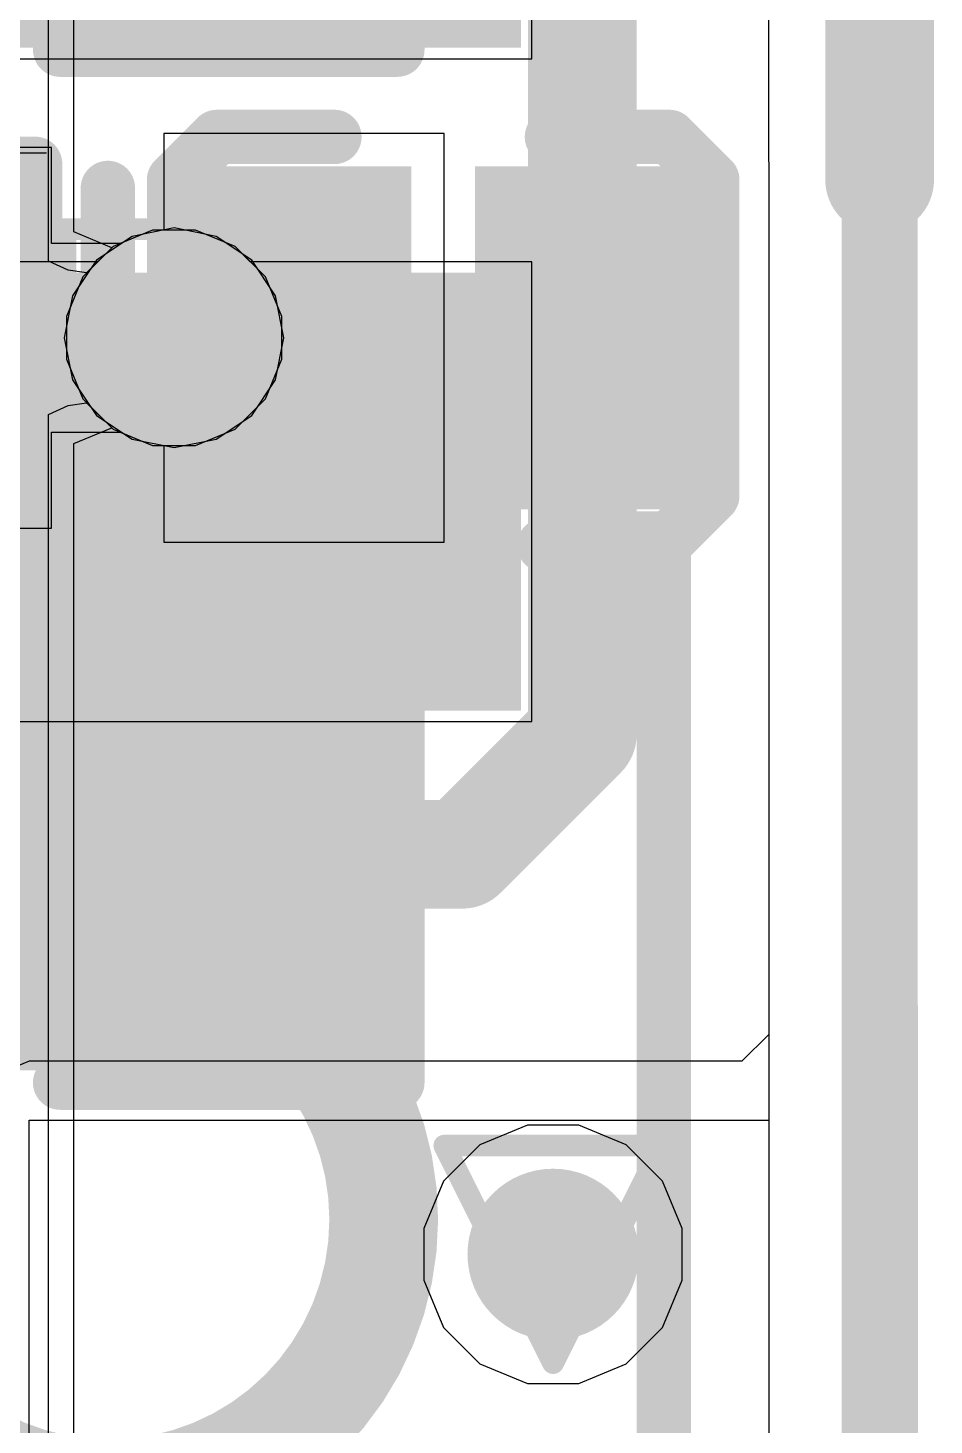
# Model space of a CAD drawing. Header units: inches. Extents: x -6 to 284, y -12 to 154.
# Drawn here: x 80.739 to 82.855, y 1.799 to 5.062 of the extents above; entities that cross this region are included whole.
import ezdxf

# ---------------------------------------------------------------- set-up
doc = ezdxf.new("R2010")
doc.units = ezdxf.units.IN
for name, color, linetype in [('Board Outline', 216, 'Continuous'), ('Bottom Layer', 5, 'Continuous'), ('Bottom Overlay', 54, 'Continuous'), ('Bottom Paste', 16, 'Continuous'), ('Bottom Solder', 6, 'Continuous'), ('Dimensions', 6, 'Continuous'), ('Drill Drawing', 1, 'Continuous'), ('GND-1', 16, 'Continuous'), ('GND-2', 90, 'Continuous'), ('GND-3', 216, 'Continuous'), ('GND-4', 54, 'Continuous'), ('PWR-1', 156, 'Continuous'), ('PWR-2', 130, 'Continuous'), ('Signal L1', 76, 'Continuous'), ('Signal L2', 6, 'Continuous'), ('Top Layer', 1, 'Continuous'), ('Top Overlay', 2, 'Continuous'), ('Top Paste', 8, 'Continuous'), ('Top Solder', 216, 'Continuous'), ('Via Holes', 16, 'Continuous')]:
    doc.layers.add(name, color=color, linetype=linetype)

# ---------------------------------------------------------------- blocks, each defined once
blk = doc.blocks.new('B3U_1000P_135')
at = {"layer": 'Top Layer'}
blk.add_hatch(color=1, dxfattribs=at).paths.add_polyline_path([(1.29000123, 0.85999955), (2.11000213, 0.85999955), (2.11000213, -0.85999955), (1.29000123, -0.85999955)])
at = {"layer": 'Top Paste'}
blk.add_hatch(color=8, dxfattribs=at).paths.add_polyline_path([(1.29000123, 0.85999955), (2.11000213, 0.85999955), (2.11000213, -0.85999955), (1.29000123, -0.85999955)])
at = {"layer": 'Top Solder'}
blk.add_hatch(color=216, dxfattribs=at).paths.add_polyline_path([(1.18840123, 0.96159955), (2.21160213, 0.96159955), (2.21160213, -0.96159955), (1.18840123, -0.96159955)])
at = {"layer": 'Top Overlay'}
for points in [[(0.64106806, 0, 0.254, 0.254, 1), (-0.64106806, 0, 0.254, 0.254, 1)], [(0.5775680599999999, 0, 0.127, 0.127, 1), (0.7045680599999999, 0, 0.127, 0.127, 1)], [(1.54305, -1.01600254, 0.0635, 0.0635, 1), (1.60655, -1.01600254, 0.0635, 0.0635, 1)], [(1.54305, -1.2954, 0.0635, 0.0635, 1), (1.60655, -1.2954, 0.0635, 0.0635, 1)], [(1.54305, -1.2954, 0.0635, 0.0635, 1), (1.60655, -1.2954, 0.0635, 0.0635, 1)]]:
    blk.add_lwpolyline(points, format="xyseb", close=True, dxfattribs=at)
for points in [[(1.5748, -1.01600254, 0.127, 0.127, 0), (1.5748, -1.2954, 0.127, 0.127, 0)], [(-1.5748, -1.2954, 0.127, 0.127, 0), (1.5748, -1.2954, 0.127, 0.127, 0)]]:
    blk.add_lwpolyline(points, format="xyseb", dxfattribs=at)
blk = doc.blocks.new('B3U_1000P_136')
at = {"layer": 'Top Solder'}
blk.add_hatch(color=216, dxfattribs=at).paths.add_polyline_path([(1.18840123, 0.96159955), (2.21160213, 0.96159955), (2.21160213, -0.96159955), (1.18840123, -0.96159955)])
blk = doc.blocks.new('R___0402_B_212')
at = {"layer": 'Bottom Layer'}
for points in [[(-0.2412999999999999, 0.3174999999999999), (-0.2413000000000001, -0.3175), (-0.6985, -0.3174999999999999), (-0.6985, 0.3175)], [(0.6985, 0.3174999999999999), (0.6985, -0.3175), (0.2412999999999999, -0.3174999999999999), (0.2413000000000001, 0.3175)]]:
    blk.add_hatch(color=5, dxfattribs=at).paths.add_polyline_path(points)
at = {"layer": 'Bottom Paste'}
for points in [[(-0.2412999999999999, 0.3174999999999999), (-0.2413000000000001, -0.3175), (-0.6985, -0.3174999999999999), (-0.6985, 0.3175)], [(0.6985, 0.3174999999999999), (0.6985, -0.3175), (0.2412999999999999, -0.3174999999999999), (0.2413000000000001, 0.3175)]]:
    blk.add_hatch(color=16, dxfattribs=at).paths.add_polyline_path(points)
at = {"layer": 'Bottom Solder'}
for points in [[(-0.1862988399999999, 0.3725011599999999), (-0.18629884, -0.3725011600000001), (-0.75350116, -0.3725011599999999), (-0.75350116, 0.3725011600000001)], [(0.75350116, 0.3725011599999999), (0.75350116, -0.3725011600000001), (0.1862988399999999, -0.3725011599999999), (0.18629884, 0.3725011600000001)]]:
    blk.add_hatch(color=6, dxfattribs=at).paths.add_polyline_path(points)
at = {"layer": 'Bottom Overlay'}
for points in [[(-0.7874, -0.40639492, 0.127, 0.127, 0), (-0.7874, 0.4064, 0.127, 0.127, 0)], [(-0.7874, 0.4064, 0.127, 0.127, 0), (0.7874, 0.4064, 0.127, 0.127, 0)], [(0.7874, -0.40639492, 0.127, 0.127, 0), (0.7874, 0.4064, 0.127, 0.127, 0)], [(-0.8128, 0.4318, 0.0032258, 0.0032258, 0), (0.8128, 0.4318, 0.0032258, 0.0032258, 0)], [(-0.7874, -0.40639492, 0.127, 0.127, 0), (0.7874, -0.40639492, 0.127, 0.127, 0)]]:
    blk.add_lwpolyline(points, format="xyseb", dxfattribs=at)
for points in [[(-0.8191499999999999, 0.4064, 0.0635, 0.0635, 1), (-0.7556499999999999, 0.4064, 0.0635, 0.0635, 1)], [(-0.8191499999999999, 0.4064, 0.0635, 0.0635, 1), (-0.7556499999999999, 0.4064, 0.0635, 0.0635, 1)], [(0.7556499999999999, 0.4064, 0.0635, 0.0635, 1), (0.8191499999999999, 0.4064, 0.0635, 0.0635, 1)], [(0.7556499999999999, 0.4064, 0.0635, 0.0635, 1), (0.8191499999999999, 0.4064, 0.0635, 0.0635, 1)], [(-0.81360518, 0.4318, 0.0016129, 0.0016129, 1), (-0.8119948199999999, 0.4318, 0.0016129, 0.0016129, 1)], [(0.8119948199999999, 0.4318, 0.0016129, 0.0016129, 1), (0.81360518, 0.4318, 0.0016129, 0.0016129, 1)], [(-0.8191499999999999, -0.40639492, 0.0635, 0.0635, 1), (-0.7556499999999999, -0.40639492, 0.0635, 0.0635, 1)], [(-0.8191499999999999, -0.40639492, 0.0635, 0.0635, 1), (-0.7556499999999999, -0.40639492, 0.0635, 0.0635, 1)], [(0.7556499999999999, -0.40639492, 0.0635, 0.0635, 1), (0.8191499999999999, -0.40639492, 0.0635, 0.0635, 1)], [(0.7556499999999999, -0.40639492, 0.0635, 0.0635, 1), (0.8191499999999999, -0.40639492, 0.0635, 0.0635, 1)]]:
    blk.add_lwpolyline(points, format="xyseb", close=True, dxfattribs=at)
blk = doc.blocks.new('DFN1006_2L__B__D____________B_261')
at = {"layer": 'Bottom Layer'}
for points in [[(-0.5249951399999999, 0.3499993), (-0.12499594, 0.3499993), (-0.12499594, -0.3499993), (-0.5249951399999999, -0.3499993)], [(0.12499594, 0.3499993), (0.5249951399999999, 0.3499993), (0.5249951399999999, -0.3499993), (0.12499594, -0.3499993)]]:
    blk.add_hatch(color=5, dxfattribs=at).paths.add_polyline_path(points)
at = {"layer": 'Bottom Paste'}
for points in [[(-0.5249951399999999, 0.3499993), (-0.12499594, 0.3499993), (-0.12499594, -0.3499993), (-0.5249951399999999, -0.3499993)], [(0.12499594, 0.3499993), (0.5249951399999999, 0.3499993), (0.5249951399999999, -0.3499993), (0.12499594, -0.3499993)]]:
    blk.add_hatch(color=16, dxfattribs=at).paths.add_polyline_path(points)
at = {"layer": 'Bottom Solder'}
for points in [[(-0.57579514, 0.4007992999999999), (-0.07419593999999999, 0.4007992999999999), (-0.07419593999999999, -0.4007992999999999), (-0.57579514, -0.4007992999999999)], [(0.07419593999999999, 0.4007992999999999), (0.57579514, 0.4007992999999999), (0.57579514, -0.4007992999999999), (0.07419593999999999, -0.4007992999999999)]]:
    blk.add_hatch(color=6, dxfattribs=at).paths.add_polyline_path(points)
at = {"layer": 'Bottom Overlay'}
for points in [[(-0.5283199999999999, 0.46916086, 0.127, 0.127, 0), (-0.6283477399999999, 0.3691382, 0.127, 0.127, 0)], [(-0.25399492, 0.46916086, 0.127, 0.127, 0), (-0.5283199999999999, 0.46916086, 0.127, 0.127, 0)], [(0.5283225399999999, 0.4691634, 0.127, 0.127, 0), (0.25399746, 0.4691634, 0.127, 0.127, 0)], [(0.6283502799999999, 0.3691382, 0.127, 0.127, 0), (0.5283225399999999, 0.4691634, 0.127, 0.127, 0)], [(0.78296008, -0.35003486, 0.127, 0.127, 0), (0.782955, 0.4099813999999999, 0.127, 0.127, 0)], [(-0.6283477399999999, 0.3691382, 0.127, 0.127, 0), (-0.6283477399999999, -0.36914074, 0.127, 0.127, 0)], [(0.6283502799999999, 0.3691382, 0.127, 0.127, 0), (0.6283502799999999, -0.3691382, 0.127, 0.127, 0)], [(-0.5283199999999999, -0.4691634, 0.127, 0.127, 0), (-0.6283477399999999, -0.36914074, 0.127, 0.127, 0)], [(0.6283502799999999, -0.3691382, 0.127, 0.127, 0), (0.52832508, -0.4691634, 0.127, 0.127, 0)], [(-0.498348, -0.4691634, 0.127, 0.127, 0), (-0.5283199999999999, -0.4691634, 0.127, 0.127, 0)], [(-0.25399492, -0.4691634, 0.127, 0.127, 0), (-0.498348, -0.4691634, 0.127, 0.127, 0)], [(0.49835308, -0.4691634, 0.127, 0.127, 0), (0.254, -0.4691634, 0.127, 0.127, 0)], [(0.52832508, -0.4691634, 0.127, 0.127, 0), (0.49835308, -0.4691634, 0.127, 0.127, 0)]]:
    blk.add_lwpolyline(points, format="xyseb", dxfattribs=at)
for points in [[(-0.56007, 0.46916086, 0.0635, 0.0635, 1), (-0.49657, 0.46916086, 0.0635, 0.0635, 1)], [(-0.56007, 0.46916086, 0.0635, 0.0635, 1), (-0.49657, 0.46916086, 0.0635, 0.0635, 1)], [(-0.28574492, 0.46916086, 0.0635, 0.0635, 1), (-0.22224492, 0.46916086, 0.0635, 0.0635, 1)], [(0.22224746, 0.4691634, 0.0635, 0.0635, 1), (0.28574746, 0.4691634, 0.0635, 0.0635, 1)], [(0.49657254, 0.4691634, 0.0635, 0.0635, 1), (0.56007254, 0.4691634, 0.0635, 0.0635, 1)], [(0.49657254, 0.4691634, 0.0635, 0.0635, 1), (0.56007254, 0.4691634, 0.0635, 0.0635, 1)], [(0.751205, 0.4099813999999999, 0.0635, 0.0635, 1), (0.8147049999999999, 0.4099813999999999, 0.0635, 0.0635, 1)], [(-0.66009774, 0.3691382, 0.0635, 0.0635, 1), (-0.59659774, 0.3691382, 0.0635, 0.0635, 1)], [(-0.66009774, 0.3691382, 0.0635, 0.0635, 1), (-0.59659774, 0.3691382, 0.0635, 0.0635, 1)], [(0.59660028, 0.3691382, 0.0635, 0.0635, 1), (0.66010028, 0.3691382, 0.0635, 0.0635, 1)], [(0.59660028, 0.3691382, 0.0635, 0.0635, 1), (0.66010028, 0.3691382, 0.0635, 0.0635, 1)], [(0.7512100799999999, -0.35003486, 0.0635, 0.0635, 1), (0.8147100799999999, -0.35003486, 0.0635, 0.0635, 1)], [(-0.66009774, -0.36914074, 0.0635, 0.0635, 1), (-0.59659774, -0.36914074, 0.0635, 0.0635, 1)], [(-0.66009774, -0.36914074, 0.0635, 0.0635, 1), (-0.59659774, -0.36914074, 0.0635, 0.0635, 1)], [(0.59660028, -0.3691382, 0.0635, 0.0635, 1), (0.66010028, -0.3691382, 0.0635, 0.0635, 1)], [(0.59660028, -0.3691382, 0.0635, 0.0635, 1), (0.66010028, -0.3691382, 0.0635, 0.0635, 1)], [(-0.56007, -0.4691634, 0.0635, 0.0635, 1), (-0.49657, -0.4691634, 0.0635, 0.0635, 1)], [(-0.56007, -0.4691634, 0.0635, 0.0635, 1), (-0.49657, -0.4691634, 0.0635, 0.0635, 1)], [(-0.530098, -0.4691634, 0.0635, 0.0635, 1), (-0.466598, -0.4691634, 0.0635, 0.0635, 1)], [(-0.530098, -0.4691634, 0.0635, 0.0635, 1), (-0.466598, -0.4691634, 0.0635, 0.0635, 1)], [(-0.28574492, -0.4691634, 0.0635, 0.0635, 1), (-0.22224492, -0.4691634, 0.0635, 0.0635, 1)], [(0.22225, -0.4691634, 0.0635, 0.0635, 1), (0.2857499999999999, -0.4691634, 0.0635, 0.0635, 1)], [(0.4666030799999999, -0.4691634, 0.0635, 0.0635, 1), (0.53010308, -0.4691634, 0.0635, 0.0635, 1)], [(0.4666030799999999, -0.4691634, 0.0635, 0.0635, 1), (0.53010308, -0.4691634, 0.0635, 0.0635, 1)], [(0.49657508, -0.4691634, 0.0635, 0.0635, 1), (0.56007508, -0.4691634, 0.0635, 0.0635, 1)], [(0.49657508, -0.4691634, 0.0635, 0.0635, 1), (0.56007508, -0.4691634, 0.0635, 0.0635, 1)]]:
    blk.add_lwpolyline(points, format="xyseb", close=True, dxfattribs=at)
blk = doc.blocks.new('C___0603_B_270')
at = {"layer": 'Bottom Layer'}
for points in [[(-1.143, -0.4445), (-1.143, 0.4445), (-0.3809999999999999, 0.4445), (-0.3809999999999999, -0.4445)], [(0.3809999999999999, -0.4445), (0.3809999999999999, 0.4445), (1.143, 0.4445), (1.143, -0.4445)]]:
    blk.add_hatch(color=5, dxfattribs=at).paths.add_polyline_path(points)
at = {"layer": 'Bottom Paste'}
for points in [[(-1.143, -0.4445), (-1.143, 0.4445), (-0.3809999999999999, 0.4445), (-0.3809999999999999, -0.4445)], [(0.3809999999999999, -0.4445), (0.3809999999999999, 0.4445), (1.143, 0.4445), (1.143, -0.4445)]]:
    blk.add_hatch(color=16, dxfattribs=at).paths.add_polyline_path(points)
at = {"layer": 'Bottom Solder'}
for points in [[(-1.20299988, -0.50449988), (-1.20299988, 0.50449988), (-0.3210001199999999, 0.50449988), (-0.3210001199999999, -0.50449988)], [(0.3210001199999999, -0.50449988), (0.3210001199999999, 0.50449988), (1.20299988, 0.50449988), (1.20299988, -0.50449988)]]:
    blk.add_hatch(color=6, dxfattribs=at).paths.add_polyline_path(points)
at = {"layer": 'Bottom Overlay'}
for points in [[(-1.2446, 0.5334, 0.127, 0.127, 0), (-1.2446, -0.5334, 0.127, 0.127, 0)], [(-0.4571999999999999, 0.5334, 0.127, 0.127, 0), (-1.2446, 0.5334, 0.127, 0.127, 0)], [(1.2446, 0.5334, 0.127, 0.127, 0), (0.4571999999999999, 0.5334, 0.127, 0.127, 0)], [(1.2446, 0.5334, 0.127, 0.127, 0), (1.2446, -0.5334, 0.127, 0.127, 0)], [(-0.4571999999999999, -0.5334, 0.127, 0.127, 0), (-1.2446, -0.5334, 0.127, 0.127, 0)], [(1.2446, -0.5334, 0.127, 0.127, 0), (0.4571999999999999, -0.5334, 0.127, 0.127, 0)]]:
    blk.add_lwpolyline(points, format="xyseb", dxfattribs=at)
for points in [[(-1.27635, 0.5334, 0.0635, 0.0635, 1), (-1.21285, 0.5334, 0.0635, 0.0635, 1)], [(-1.27635, 0.5334, 0.0635, 0.0635, 1), (-1.21285, 0.5334, 0.0635, 0.0635, 1)], [(-0.4889499999999999, 0.5334, 0.0635, 0.0635, 1), (-0.42545, 0.5334, 0.0635, 0.0635, 1)], [(0.42545, 0.5334, 0.0635, 0.0635, 1), (0.4889499999999999, 0.5334, 0.0635, 0.0635, 1)], [(1.21285, 0.5334, 0.0635, 0.0635, 1), (1.27635, 0.5334, 0.0635, 0.0635, 1)], [(1.21285, 0.5334, 0.0635, 0.0635, 1), (1.27635, 0.5334, 0.0635, 0.0635, 1)], [(-1.27635, -0.5334, 0.0635, 0.0635, 1), (-1.21285, -0.5334, 0.0635, 0.0635, 1)], [(-1.27635, -0.5334, 0.0635, 0.0635, 1), (-1.21285, -0.5334, 0.0635, 0.0635, 1)], [(-0.4889499999999999, -0.5334, 0.0635, 0.0635, 1), (-0.42545, -0.5334, 0.0635, 0.0635, 1)], [(0.42545, -0.5334, 0.0635, 0.0635, 1), (0.4889499999999999, -0.5334, 0.0635, 0.0635, 1)], [(1.21285, -0.5334, 0.0635, 0.0635, 1), (1.27635, -0.5334, 0.0635, 0.0635, 1)], [(1.21285, -0.5334, 0.0635, 0.0635, 1), (1.27635, -0.5334, 0.0635, 0.0635, 1)]]:
    blk.add_lwpolyline(points, format="xyseb", close=True, dxfattribs=at)
blk = doc.blocks.new('C___0603_B_294')
at = {"layer": 'Bottom Layer'}
for points in [[(-1.143, -0.4445), (-1.143, 0.4445), (-0.3809999999999999, 0.4445), (-0.3809999999999999, -0.4445)], [(0.3809999999999999, -0.4445), (0.3809999999999999, 0.4445), (1.143, 0.4445), (1.143, -0.4445)]]:
    blk.add_hatch(color=5, dxfattribs=at).paths.add_polyline_path(points)
at = {"layer": 'Bottom Paste'}
for points in [[(-1.143, -0.4445), (-1.143, 0.4445), (-0.3809999999999999, 0.4445), (-0.3809999999999999, -0.4445)], [(0.3809999999999999, -0.4445), (0.3809999999999999, 0.4445), (1.143, 0.4445), (1.143, -0.4445)]]:
    blk.add_hatch(color=16, dxfattribs=at).paths.add_polyline_path(points)
at = {"layer": 'Bottom Solder'}
for points in [[(-1.20299988, -0.50449988), (-1.20299988, 0.50449988), (-0.3210001199999999, 0.50449988), (-0.3210001199999999, -0.50449988)], [(0.3210001199999999, -0.50449988), (0.3210001199999999, 0.50449988), (1.20299988, 0.50449988), (1.20299988, -0.50449988)]]:
    blk.add_hatch(color=6, dxfattribs=at).paths.add_polyline_path(points)
at = {"layer": 'Bottom Overlay'}
for points in [[(-0.4571999999999999, 0.5334, 0.127, 0.127, 0), (-1.2446, 0.5334, 0.127, 0.127, 0)], [(-1.2446, 0.5334, 0.127, 0.127, 0), (-1.2446, -0.5334, 0.127, 0.127, 0)], [(1.2446, 0.5334, 0.127, 0.127, 0), (0.4571999999999999, 0.5334, 0.127, 0.127, 0)], [(1.2446, 0.5334, 0.127, 0.127, 0), (1.2446, -0.5334, 0.127, 0.127, 0)], [(-0.4571999999999999, -0.5334, 0.127, 0.127, 0), (-1.2446, -0.5334, 0.127, 0.127, 0)], [(1.2446, -0.5334, 0.127, 0.127, 0), (0.4571999999999999, -0.5334, 0.127, 0.127, 0)]]:
    blk.add_lwpolyline(points, format="xyseb", dxfattribs=at)
for points in [[(-1.27635, 0.5334, 0.0635, 0.0635, 1), (-1.21285, 0.5334, 0.0635, 0.0635, 1)], [(-1.27635, 0.5334, 0.0635, 0.0635, 1), (-1.21285, 0.5334, 0.0635, 0.0635, 1)], [(-0.4889499999999999, 0.5334, 0.0635, 0.0635, 1), (-0.42545, 0.5334, 0.0635, 0.0635, 1)], [(0.42545, 0.5334, 0.0635, 0.0635, 1), (0.4889499999999999, 0.5334, 0.0635, 0.0635, 1)], [(1.21285, 0.5334, 0.0635, 0.0635, 1), (1.27635, 0.5334, 0.0635, 0.0635, 1)], [(1.21285, 0.5334, 0.0635, 0.0635, 1), (1.27635, 0.5334, 0.0635, 0.0635, 1)], [(-1.27635, -0.5334, 0.0635, 0.0635, 1), (-1.21285, -0.5334, 0.0635, 0.0635, 1)], [(-1.27635, -0.5334, 0.0635, 0.0635, 1), (-1.21285, -0.5334, 0.0635, 0.0635, 1)], [(-0.4889499999999999, -0.5334, 0.0635, 0.0635, 1), (-0.42545, -0.5334, 0.0635, 0.0635, 1)], [(0.42545, -0.5334, 0.0635, 0.0635, 1), (0.4889499999999999, -0.5334, 0.0635, 0.0635, 1)], [(1.21285, -0.5334, 0.0635, 0.0635, 1), (1.27635, -0.5334, 0.0635, 0.0635, 1)], [(1.21285, -0.5334, 0.0635, 0.0635, 1), (1.27635, -0.5334, 0.0635, 0.0635, 1)]]:
    blk.add_lwpolyline(points, format="xyseb", close=True, dxfattribs=at)

msp = doc.modelspace()

# ---------------------------------------------------------------- hatches: boundary and pattern name
at = {"layer": 'Bottom Layer'}
h = msp.add_hatch(color=5, dxfattribs=at)
edge = h.paths.add_edge_path()
edge.add_arc((81.08022138, 4.33806346), 0.1499997, 0, 360)
h = msp.add_hatch(color=5, dxfattribs=at)
edge = h.paths.add_edge_path()
edge.add_arc((81.96530469999999, 2.19728542), 0.1999996, 0, 360)
at = {"layer": 'GND-1'}
h = msp.add_hatch(color=16, dxfattribs=at)
edge = h.paths.add_edge_path()
edge.add_arc((81.08022138, 4.33806346), 0.1499997, 0, 360)
h = msp.add_hatch(color=16, dxfattribs=at)
edge = h.paths.add_edge_path()
edge.add_arc((81.96530469999999, 2.19728542), 0.1999996, 0, 360)
at = {"layer": 'GND-2'}
h = msp.add_hatch(color=90, dxfattribs=at)
edge = h.paths.add_edge_path()
edge.add_arc((81.08022138, 4.33806346), 0.1499997, 0, 360)
h = msp.add_hatch(color=90, dxfattribs=at)
edge = h.paths.add_edge_path()
edge.add_arc((81.96530469999999, 2.19728542), 0.1999996, 0, 360)
at = {"layer": 'GND-3'}
h = msp.add_hatch(color=216, dxfattribs=at)
edge = h.paths.add_edge_path()
edge.add_arc((81.08022138, 4.33806346), 0.1499997, 0, 360)
h = msp.add_hatch(color=216, dxfattribs=at)
edge = h.paths.add_edge_path()
edge.add_arc((81.96530469999999, 2.19728542), 0.1999996, 0, 360)
at = {"layer": 'GND-4'}
h = msp.add_hatch(color=54, dxfattribs=at)
edge = h.paths.add_edge_path()
edge.add_arc((81.08022138, 4.33806346), 0.1499997, 0, 360)
h = msp.add_hatch(color=54, dxfattribs=at)
edge = h.paths.add_edge_path()
edge.add_arc((81.96530469999999, 2.19728542), 0.1999996, 0, 360)
at = {"layer": 'PWR-1'}
h = msp.add_hatch(color=156, dxfattribs=at)
edge = h.paths.add_edge_path()
edge.add_arc((81.08022138, 4.33806346), 0.1499997, 0, 360)
h = msp.add_hatch(color=156, dxfattribs=at)
edge = h.paths.add_edge_path()
edge.add_arc((81.96530469999999, 2.19728542), 0.1999996, 0, 360)
at = {"layer": 'PWR-2'}
h = msp.add_hatch(color=130, dxfattribs=at)
edge = h.paths.add_edge_path()
edge.add_arc((81.08022138, 4.33806346), 0.1499997, 0, 360)
h = msp.add_hatch(color=130, dxfattribs=at)
edge = h.paths.add_edge_path()
edge.add_arc((81.96530469999999, 2.19728542), 0.1999996, 0, 360)
at = {"layer": 'Signal L1'}
h = msp.add_hatch(color=76, dxfattribs=at)
edge = h.paths.add_edge_path()
edge.add_arc((81.08022138, 4.33806346), 0.1499997, 0, 360)
h = msp.add_hatch(color=76, dxfattribs=at)
edge = h.paths.add_edge_path()
edge.add_arc((81.96530469999999, 2.19728542), 0.1999996, 0, 360)
at = {"layer": 'Signal L2'}
h = msp.add_hatch(color=6, dxfattribs=at)
edge = h.paths.add_edge_path()
edge.add_arc((81.08022138, 4.33806346), 0.1499997, 0, 360)
h = msp.add_hatch(color=6, dxfattribs=at)
edge = h.paths.add_edge_path()
edge.add_arc((81.96530469999999, 2.19728542), 0.1999996, 0, 360)
at = {"layer": 'Top Layer'}
h = msp.add_hatch(color=1, dxfattribs=at)
edge = h.paths.add_edge_path()
edge.add_arc((81.08022138, 4.33806346), 0.1499997, 0, 360)
h = msp.add_hatch(color=1, dxfattribs=at)
edge = h.paths.add_edge_path()
edge.add_arc((81.96530469999999, 2.19728542), 0.1999996, 0, 360)
at = {"layer": 'Via Holes'}
h = msp.add_hatch(color=7, dxfattribs=at)
edge = h.paths.add_edge_path()
edge.add_arc((81.08022138, 4.33806346), 0.07499858, 0, 360)
h = msp.add_hatch(color=7, dxfattribs=at)
edge = h.paths.add_edge_path()
edge.add_arc((81.96530469999999, 2.19728542), 0.0999998, 0, 360)

# ---------------------------------------------------------------- linework, layer by layer
at = {"layer": 'Board Outline'}
for points in [[(82.72026128, 13.18848264, 0.1778, 0.1778, 0), (82.7278508, 4.36438294, 0.1778, 0.1778, 0)], [(82.7278508, 4.36438294, 0.1778, 0.1778, 0), (82.7291081, -4.3312842, 0.1778, 0.1778, 0)]]:
    msp.add_lwpolyline(points, format="xyseb", dxfattribs=at)
msp.add_lwpolyline([(82.6834008, 4.36438294, 0.08889999999999999, 0.08889999999999999, 1), (82.7723008, 4.36438294, 0.08889999999999999, 0.08889999999999999, 1)], format="xyseb", close=True, dxfattribs=at)
msp.add_lwpolyline([(82.6834008, 4.36438294, 0.08889999999999999, 0.08889999999999999, 1), (82.7723008, 4.36438294, 0.08889999999999999, 0.08889999999999999, 1)], format="xyseb", close=True, dxfattribs=at)
at = {"layer": 'Bottom Layer'}
for p, q in [((82.46129304, 13.18825658), (82.46888764, 4.36415942)), ((81.71057572, 4.8150653), (81.05657652, 4.8150653)), ((81.05657652, 4.8150653), (81.05657652, 4.58966316)), ((81.71057572, 3.861066699999999), (81.71057572, 4.8150653)), ((80.7937424, 4.78256346), (80.0825424, 4.78256346)), ((80.7937424, 4.558192559999999), (80.7937424, 4.78256346)), ((81.03017575999999, 4.58966316), (80.95419673999999, 4.558192559999999)), ((81.05657652, 4.58966316), (81.03017575999999, 4.58966316)), ((80.95419673999999, 4.558192559999999), (80.7937424, 4.558192559999999)), ((82.46888764, 4.36415942), (82.4691264, 2.71115536)), ((80.7937424, 3.89356346), (80.7937424, 4.11793436)), ((80.7937424, 4.11793436), (80.95419673999999, 4.11793436)), ((80.95419673999999, 4.11793436), (81.03017575999999, 4.08646376)), ((81.03017575999999, 4.08646376), (81.05657652, 4.08646376)), ((81.05657652, 4.08646376), (81.05657652, 3.861066699999999)), ((80.0825424, 3.89356346), (80.7937424, 3.89356346)), ((81.05657652, 3.861066699999999), (81.71057572, 3.861066699999999)), ((82.4691264, 2.71115536), (82.40626902, 2.64828782)), ((80.74196703999999, 2.64828782), (80.6478829, 2.6093166)), ((82.40626902, 2.64828782), (80.74196703999999, 2.64828782)), ((80.74196703999999, 0.06677406), (80.74196703999999, 2.51082302)), ((80.74196703999999, 2.51082302), (82.46915688, 2.51082302)), ((82.46915688, 2.51082302), (82.46972075999999, -1.38908282))]:
    msp.add_line(p, q, dxfattribs=at)
for points in [[(82.03356720000001, 4.338066, 0.254, 0.254, 0), (82.03356720000001, 5.27167348, 0.254, 0.254, 0)], [(82.03356720000001, 3.41225124, 0.254, 0.254, 0), (82.03356720000001, 4.338066, 0.254, 0.254, 0)], [(80.3873424, 4.33806346, 0.1778, 0.1778, 0), (81.08022138, 4.33806346, 0.1778, 0.1778, 0)], [(81.08022138, 4.33806346, 0.1778, 0.1778, 0), (81.38357357999999, 4.33806346, 0.1778, 0.1778, 0)], [(81.38357357999999, 4.33806346, 0.1778, 0.1778, 0), (81.38357611999999, 4.338066, 0.1778, 0.1778, 0)], [(81.75302674, 3.13171078, 0.254, 0.254, 0), (82.03356720000001, 3.41225124, 0.254, 0.254, 0)], [(81.11895892, 3.13171078, 0.254, 0.254, 0), (81.75302674, 3.13171078, 0.254, 0.254, 0)]]:
    msp.add_lwpolyline(points, format="xyseb", dxfattribs=at)
for points in [[(81.97006719999999, 4.338066, 0.127, 0.127, 1), (82.0970672, 4.338066, 0.127, 0.127, 1)], [(81.97006719999999, 4.338066, 0.127, 0.127, 1), (82.0970672, 4.338066, 0.127, 0.127, 1)], [(81.03577138, 4.33806346, 0.08889999999999999, 0.08889999999999999, 1), (81.12467138, 4.33806346, 0.08889999999999999, 0.08889999999999999, 1)], [(81.03577138, 4.33806346, 0.08889999999999999, 0.08889999999999999, 1), (81.12467138, 4.33806346, 0.08889999999999999, 0.08889999999999999, 1)], [(81.33912357999999, 4.33806346, 0.08889999999999999, 0.08889999999999999, 1), (81.42802357999999, 4.33806346, 0.08889999999999999, 0.08889999999999999, 1)], [(81.33912357999999, 4.33806346, 0.08889999999999999, 0.08889999999999999, 1), (81.42802357999999, 4.33806346, 0.08889999999999999, 0.08889999999999999, 1)], [(81.33912611999999, 4.338066, 0.08889999999999999, 0.08889999999999999, 1), (81.42802611999998, 4.338066, 0.08889999999999999, 0.08889999999999999, 1)], [(81.97006719999999, 3.41225124, 0.127, 0.127, 1), (82.0970672, 3.41225124, 0.127, 0.127, 1)], [(81.97006719999999, 3.41225124, 0.127, 0.127, 1), (82.0970672, 3.41225124, 0.127, 0.127, 1)], [(81.05545891999999, 3.13171078, 0.127, 0.127, 1), (81.18245892, 3.13171078, 0.127, 0.127, 1)], [(81.68952673999999, 3.13171078, 0.127, 0.127, 1), (81.81652673999999, 3.13171078, 0.127, 0.127, 1)], [(81.68952673999999, 3.13171078, 0.127, 0.127, 1), (81.81652673999999, 3.13171078, 0.127, 0.127, 1)]]:
    msp.add_lwpolyline(points, format="xyseb", close=True, dxfattribs=at)
at = {"layer": 'Dimensions'}
msp.add_lwpolyline([(82.7278508, 4.70728294, 0.254, 0.254, 0), (82.7278508, 27.72987342, 0.254, 0.254, 0)], format="xyseb", dxfattribs=at)
msp.add_lwpolyline([(82.6643508, 4.70728294, 0.127, 0.127, 1), (82.79135079999999, 4.70728294, 0.127, 0.127, 1)], format="xyseb", close=True, dxfattribs=at)
at = {"layer": 'Drill Drawing'}
for points in [[(80.82622138, 4.592063459999999, 0.0508, 0.0508, 0), (81.33422137999999, 4.592063459999999, 0.0508, 0.0508, 0)], [(80.82622138, 4.08406346, 0.0508, 0.0508, 0), (80.82622138, 4.592063459999999, 0.0508, 0.0508, 0)], [(81.33422137999999, 4.08406346, 0.0508, 0.0508, 0), (81.33422137999999, 4.592063459999999, 0.0508, 0.0508, 0)], [(80.82622138, 4.08406346, 0.0508, 0.0508, 0), (81.33422137999999, 4.08406346, 0.0508, 0.0508, 0)], [(81.7113047, 2.45128542, 0.0508, 0.0508, 0), (82.2193047, 2.45128542, 0.0508, 0.0508, 0)], [(81.7113047, 2.45128542, 0.0508, 0.0508, 0), (81.96530469999999, 1.94328542, 0.0508, 0.0508, 0)], [(81.96530469999999, 1.94328542, 0.0508, 0.0508, 0), (82.2193047, 2.45128542, 0.0508, 0.0508, 0)]]:
    msp.add_lwpolyline(points, format="xyseb", dxfattribs=at)
for points in [[(80.81352138, 4.592063459999999, 0.0254, 0.0254, 1), (80.83892137999999, 4.592063459999999, 0.0254, 0.0254, 1)], [(80.81352138, 4.592063459999999, 0.0254, 0.0254, 1), (80.83892137999999, 4.592063459999999, 0.0254, 0.0254, 1)], [(81.32152138, 4.592063459999999, 0.0254, 0.0254, 1), (81.34692138, 4.592063459999999, 0.0254, 0.0254, 1)], [(81.32152138, 4.592063459999999, 0.0254, 0.0254, 1), (81.34692138, 4.592063459999999, 0.0254, 0.0254, 1)], [(80.81352138, 4.08406346, 0.0254, 0.0254, 1), (80.83892137999999, 4.08406346, 0.0254, 0.0254, 1)], [(80.81352138, 4.08406346, 0.0254, 0.0254, 1), (80.83892137999999, 4.08406346, 0.0254, 0.0254, 1)], [(81.32152138, 4.08406346, 0.0254, 0.0254, 1), (81.34692138, 4.08406346, 0.0254, 0.0254, 1)], [(81.32152138, 4.08406346, 0.0254, 0.0254, 1), (81.34692138, 4.08406346, 0.0254, 0.0254, 1)], [(81.69860469999999, 2.45128542, 0.0254, 0.0254, 1), (81.7240047, 2.45128542, 0.0254, 0.0254, 1)], [(81.69860469999999, 2.45128542, 0.0254, 0.0254, 1), (81.7240047, 2.45128542, 0.0254, 0.0254, 1)], [(82.20660469999999, 2.45128542, 0.0254, 0.0254, 1), (82.2320047, 2.45128542, 0.0254, 0.0254, 1)], [(82.20660469999999, 2.45128542, 0.0254, 0.0254, 1), (82.2320047, 2.45128542, 0.0254, 0.0254, 1)], [(81.9526047, 1.94328542, 0.0254, 0.0254, 1), (81.9780047, 1.94328542, 0.0254, 0.0254, 1)], [(81.9526047, 1.94328542, 0.0254, 0.0254, 1), (81.9780047, 1.94328542, 0.0254, 0.0254, 1)]]:
    msp.add_lwpolyline(points, format="xyseb", close=True, dxfattribs=at)
at = {"layer": 'GND-1'}
for p, q in [((82.46129304, 13.18825658), (82.46888764, 4.36415942)), ((81.03017575999999, 4.58966316), (80.93770198, 4.55135996)), ((81.13026699999999, 4.58966316), (81.03017575999999, 4.58966316)), ((81.22274078, 4.55135996), (81.13026699999999, 4.58966316)), ((80.93770198, 4.55135996), (80.86692488, 4.48058286)), ((81.29351788, 4.48058286), (81.22274078, 4.55135996)), ((80.86692488, 4.48058286), (80.82862168, 4.38810908)), ((81.33182108, 4.38810908), (81.29351788, 4.48058286)), ((80.82862168, 4.38810908), (80.82862168, 4.288017839999999)), ((81.33182108, 4.288017839999999), (81.33182108, 4.38810908)), ((82.46888764, 4.36415942), (82.47014494, -4.3313223)), ((80.82862168, 4.288017839999999), (80.86692488, 4.19554406)), ((81.29351788, 4.19554406), (81.33182108, 4.288017839999999)), ((80.86692488, 4.19554406), (80.93770198, 4.12476696)), ((81.22274078, 4.12476696), (81.29351788, 4.19554406)), ((80.93770198, 4.12476696), (81.03017575999999, 4.08646376)), ((81.13026699999999, 4.08646376), (81.22274078, 4.12476696)), ((81.03017575999999, 4.08646376), (81.13026699999999, 4.08646376)), ((81.90531243999999, 2.49888502), (81.79446175999999, 2.45296944)), ((82.02529696, 2.49888502), (81.90531243999999, 2.49888502)), ((82.13614764, 2.45296944), (82.02529696, 2.49888502)), ((81.79446175999999, 2.45296944), (81.70962068, 2.36812836)), ((82.22098872, 2.36812836), (82.13614764, 2.45296944)), ((81.70962068, 2.36812836), (81.6637051, 2.25727768)), ((82.2669043, 2.25727768), (82.22098872, 2.36812836)), ((81.6637051, 2.25727768), (81.6637051, 2.13729316)), ((82.2669043, 2.13729316), (82.2669043, 2.25727768)), ((81.6637051, 2.13729316), (81.70962068, 2.02644248)), ((82.22098872, 2.02644248), (82.2669043, 2.13729316)), ((81.70962068, 2.02644248), (81.79446175999999, 1.9416014)), ((82.13614764, 1.9416014), (82.22098872, 2.02644248)), ((81.79446175999999, 1.9416014), (81.90531243999999, 1.89568582)), ((82.02529696, 1.89568582), (82.13614764, 1.9416014)), ((81.90531243999999, 1.89568582), (82.02529696, 1.89568582))]:
    msp.add_line(p, q, dxfattribs=at)
at = {"layer": 'GND-2'}
for p, q in [((82.46129304, 13.18825658), (82.46888764, 4.36415942)), ((81.03017575999999, 4.58966316), (80.93770198, 4.55135996)), ((81.13026699999999, 4.58966316), (81.03017575999999, 4.58966316)), ((81.22274078, 4.55135996), (81.13026699999999, 4.58966316)), ((80.93770198, 4.55135996), (80.86692488, 4.48058286)), ((81.29351788, 4.48058286), (81.22274078, 4.55135996)), ((80.86692488, 4.48058286), (80.82862168, 4.38810908)), ((81.33182108, 4.38810908), (81.29351788, 4.48058286)), ((80.82862168, 4.38810908), (80.82862168, 4.288017839999999)), ((81.33182108, 4.288017839999999), (81.33182108, 4.38810908)), ((82.46888764, 4.36415942), (82.47014494, -4.3313223)), ((80.82862168, 4.288017839999999), (80.86692488, 4.19554406)), ((81.29351788, 4.19554406), (81.33182108, 4.288017839999999)), ((80.86692488, 4.19554406), (80.93770198, 4.12476696)), ((81.22274078, 4.12476696), (81.29351788, 4.19554406)), ((80.93770198, 4.12476696), (81.03017575999999, 4.08646376)), ((81.13026699999999, 4.08646376), (81.22274078, 4.12476696)), ((81.03017575999999, 4.08646376), (81.13026699999999, 4.08646376)), ((81.90531243999999, 2.49888502), (81.79446175999999, 2.45296944)), ((82.02529696, 2.49888502), (81.90531243999999, 2.49888502)), ((82.13614764, 2.45296944), (82.02529696, 2.49888502)), ((81.79446175999999, 2.45296944), (81.70962068, 2.36812836)), ((82.22098872, 2.36812836), (82.13614764, 2.45296944)), ((81.70962068, 2.36812836), (81.6637051, 2.25727768)), ((82.2669043, 2.25727768), (82.22098872, 2.36812836)), ((81.6637051, 2.25727768), (81.6637051, 2.13729316)), ((82.2669043, 2.13729316), (82.2669043, 2.25727768)), ((81.6637051, 2.13729316), (81.70962068, 2.02644248)), ((82.22098872, 2.02644248), (82.2669043, 2.13729316)), ((81.70962068, 2.02644248), (81.79446175999999, 1.9416014)), ((82.13614764, 1.9416014), (82.22098872, 2.02644248)), ((81.79446175999999, 1.9416014), (81.90531243999999, 1.89568582)), ((82.02529696, 1.89568582), (82.13614764, 1.9416014)), ((81.90531243999999, 1.89568582), (82.02529696, 1.89568582))]:
    msp.add_line(p, q, dxfattribs=at)
at = {"layer": 'GND-3'}
for p, q in [((82.46129304, 13.18825658), (82.46888764, 4.36415942)), ((81.03017575999999, 4.58966316), (80.93770198, 4.55135996)), ((81.13026699999999, 4.58966316), (81.03017575999999, 4.58966316)), ((81.22274078, 4.55135996), (81.13026699999999, 4.58966316)), ((80.93770198, 4.55135996), (80.86692488, 4.48058286)), ((81.29351788, 4.48058286), (81.22274078, 4.55135996)), ((80.86692488, 4.48058286), (80.82862168, 4.38810908)), ((81.33182108, 4.38810908), (81.29351788, 4.48058286)), ((80.82862168, 4.38810908), (80.82862168, 4.288017839999999)), ((81.33182108, 4.288017839999999), (81.33182108, 4.38810908)), ((82.46888764, 4.36415942), (82.47014494, -4.3313223)), ((80.82862168, 4.288017839999999), (80.86692488, 4.19554406)), ((81.29351788, 4.19554406), (81.33182108, 4.288017839999999)), ((80.86692488, 4.19554406), (80.93770198, 4.12476696)), ((81.22274078, 4.12476696), (81.29351788, 4.19554406)), ((80.93770198, 4.12476696), (81.03017575999999, 4.08646376)), ((81.13026699999999, 4.08646376), (81.22274078, 4.12476696)), ((81.03017575999999, 4.08646376), (81.13026699999999, 4.08646376)), ((81.90531243999999, 2.49888502), (81.79446175999999, 2.45296944)), ((82.02529696, 2.49888502), (81.90531243999999, 2.49888502)), ((82.13614764, 2.45296944), (82.02529696, 2.49888502)), ((81.79446175999999, 2.45296944), (81.70962068, 2.36812836)), ((82.22098872, 2.36812836), (82.13614764, 2.45296944)), ((81.70962068, 2.36812836), (81.6637051, 2.25727768)), ((82.2669043, 2.25727768), (82.22098872, 2.36812836)), ((81.6637051, 2.25727768), (81.6637051, 2.13729316)), ((82.2669043, 2.13729316), (82.2669043, 2.25727768)), ((81.6637051, 2.13729316), (81.70962068, 2.02644248)), ((82.22098872, 2.02644248), (82.2669043, 2.13729316)), ((81.70962068, 2.02644248), (81.79446175999999, 1.9416014)), ((82.13614764, 1.9416014), (82.22098872, 2.02644248)), ((81.79446175999999, 1.9416014), (81.90531243999999, 1.89568582)), ((82.02529696, 1.89568582), (82.13614764, 1.9416014)), ((81.90531243999999, 1.89568582), (82.02529696, 1.89568582))]:
    msp.add_line(p, q, dxfattribs=at)
at = {"layer": 'GND-4'}
for p, q in [((82.46129304, 13.18825658), (82.46888764, 4.36415942)), ((81.03017575999999, 4.58966316), (80.93770198, 4.55135996)), ((81.13026699999999, 4.58966316), (81.03017575999999, 4.58966316)), ((81.22274078, 4.55135996), (81.13026699999999, 4.58966316)), ((80.93770198, 4.55135996), (80.86692488, 4.48058286)), ((81.29351788, 4.48058286), (81.22274078, 4.55135996)), ((80.86692488, 4.48058286), (80.82862168, 4.38810908)), ((81.33182108, 4.38810908), (81.29351788, 4.48058286)), ((80.82862168, 4.38810908), (80.82862168, 4.288017839999999)), ((81.33182108, 4.288017839999999), (81.33182108, 4.38810908)), ((82.46888764, 4.36415942), (82.47014494, -4.3313223)), ((80.82862168, 4.288017839999999), (80.86692488, 4.19554406)), ((81.29351788, 4.19554406), (81.33182108, 4.288017839999999)), ((80.86692488, 4.19554406), (80.93770198, 4.12476696)), ((81.22274078, 4.12476696), (81.29351788, 4.19554406)), ((80.93770198, 4.12476696), (81.03017575999999, 4.08646376)), ((81.13026699999999, 4.08646376), (81.22274078, 4.12476696)), ((81.03017575999999, 4.08646376), (81.13026699999999, 4.08646376)), ((81.90531243999999, 2.49888502), (81.79446175999999, 2.45296944)), ((82.02529696, 2.49888502), (81.90531243999999, 2.49888502)), ((82.13614764, 2.45296944), (82.02529696, 2.49888502)), ((81.79446175999999, 2.45296944), (81.70962068, 2.36812836)), ((82.22098872, 2.36812836), (82.13614764, 2.45296944)), ((81.70962068, 2.36812836), (81.6637051, 2.25727768)), ((82.2669043, 2.25727768), (82.22098872, 2.36812836)), ((81.6637051, 2.25727768), (81.6637051, 2.13729316)), ((82.2669043, 2.13729316), (82.2669043, 2.25727768)), ((81.6637051, 2.13729316), (81.70962068, 2.02644248)), ((82.22098872, 2.02644248), (82.2669043, 2.13729316)), ((81.70962068, 2.02644248), (81.79446175999999, 1.9416014)), ((82.13614764, 1.9416014), (82.22098872, 2.02644248)), ((81.79446175999999, 1.9416014), (81.90531243999999, 1.89568582)), ((82.02529696, 1.89568582), (82.13614764, 1.9416014)), ((81.90531243999999, 1.89568582), (82.02529696, 1.89568582))]:
    msp.add_line(p, q, dxfattribs=at)
at = {"layer": 'PWR-2'}
for p, q in [((82.46129304, 13.18825658), (82.46888764, 4.36415942)), ((80.98205292, 4.575065779999999), (80.89882727999999, 4.519457559999999)), ((81.08022138, 4.5945933), (80.98205292, 4.575065779999999)), ((81.17838984, 4.575065779999999), (81.08022138, 4.5945933)), ((81.26161547999999, 4.519457559999999), (81.17838984, 4.575065779999999)), ((80.89882727999999, 4.519457559999999), (80.84321906, 4.43623192)), ((81.31722369999999, 4.43623192), (81.26161547999999, 4.519457559999999)), ((80.84321906, 4.43623192), (80.82369153999998, 4.33806346)), ((81.33675122, 4.33806346), (81.31722369999999, 4.43623192)), ((82.46888764, 4.36415942), (82.46966995999999, -1.04284018)), ((80.82369153999998, 4.33806346), (80.84321906, 4.239895)), ((81.31722369999999, 4.239895), (81.33675122, 4.33806346)), ((80.84321906, 4.239895), (80.89882727999999, 4.15666936)), ((81.26161547999999, 4.15666936), (81.31722369999999, 4.239895)), ((80.89882727999999, 4.15666936), (80.98205292, 4.10106114)), ((81.17838984, 4.10106114), (81.26161547999999, 4.15666936)), ((80.98205292, 4.10106114), (81.08022138, 4.08153362)), ((81.08022138, 4.08153362), (81.17838984, 4.10106114))]:
    msp.add_line(p, q, dxfattribs=at)
at = {"layer": 'Signal L1'}
for p, q in [((82.46129304, 13.18825658), (82.46888764, 4.36415942)), ((80.84594448, 4.58532738), (80.84594448, 6.522847)), ((80.93484448, 4.54850246), (80.84594448, 4.58532738)), ((81.03017575999999, 4.58966316), (80.93770198, 4.55135996)), ((81.13026699999999, 4.58966316), (81.03017575999999, 4.58966316)), ((81.22274078, 4.55135996), (81.13026699999999, 4.58966316)), ((80.93770198, 4.55135996), (80.93484448, 4.54850246)), ((81.29351788, 4.48058286), (81.22274078, 4.55135996)), ((81.33182108, 4.38810908), (81.29351788, 4.48058286)), ((81.33182108, 4.288017839999999), (81.33182108, 4.38810908)), ((82.46888764, 4.36415942), (82.47014494, -4.3313223)), ((81.29351788, 4.19554406), (81.33182108, 4.288017839999999)), ((81.22274078, 4.12476696), (81.29351788, 4.19554406)), ((80.84594448, 4.09079954), (80.93484448, 4.12762446)), ((80.93484448, 4.12762446), (80.93770198, 4.12476696)), ((80.93770198, 4.12476696), (81.03017575999999, 4.08646376)), ((81.13026699999999, 4.08646376), (81.22274078, 4.12476696)), ((80.84594448, -0.7535392599999999), (80.84594448, 4.09079954)), ((81.03017575999999, 4.08646376), (81.13026699999999, 4.08646376)), ((81.90531243999999, 2.49888502), (81.79446175999999, 2.45296944)), ((82.02529696, 2.49888502), (81.90531243999999, 2.49888502)), ((82.13614764, 2.45296944), (82.02529696, 2.49888502)), ((81.79446175999999, 2.45296944), (81.70962068, 2.36812836)), ((82.22098872, 2.36812836), (82.13614764, 2.45296944)), ((81.70962068, 2.36812836), (81.6637051, 2.25727768)), ((82.2669043, 2.25727768), (82.22098872, 2.36812836)), ((81.6637051, 2.25727768), (81.6637051, 2.13729316)), ((82.2669043, 2.13729316), (82.2669043, 2.25727768)), ((81.6637051, 2.13729316), (81.70962068, 2.02644248)), ((82.22098872, 2.02644248), (82.2669043, 2.13729316)), ((81.70962068, 2.02644248), (81.79446175999999, 1.9416014)), ((82.13614764, 1.9416014), (82.22098872, 2.02644248)), ((81.79446175999999, 1.9416014), (81.90531243999999, 1.89568582)), ((82.02529696, 1.89568582), (82.13614764, 1.9416014)), ((81.90531243999999, 1.89568582), (82.02529696, 1.89568582))]:
    msp.add_line(p, q, dxfattribs=at)
at = {"layer": 'Signal L2'}
for p, q in [((82.46129304, 13.18825658), (82.46888764, 4.36415942)), ((80.7871638, 4.51697598), (80.7871638, 6.5911984)), ((81.03017575999999, 4.58966316), (80.93770198, 4.55135996)), ((81.13026699999999, 4.58966316), (81.03017575999999, 4.58966316)), ((81.22274078, 4.55135996), (81.13026699999999, 4.58966316)), ((80.93770198, 4.55135996), (80.8760638, 4.48972178)), ((81.29351788, 4.48058286), (81.22274078, 4.55135996)), ((80.83325463999999, 4.495947319999999), (80.7871638, 4.51697598)), ((80.8760638, 4.48972178), (80.83325463999999, 4.495947319999999)), ((81.33182108, 4.38810908), (81.29351788, 4.48058286)), ((81.33182108, 4.288017839999999), (81.33182108, 4.38810908)), ((82.46888764, 4.36415942), (82.47014494, -4.3313223)), ((81.29351788, 4.19554406), (81.33182108, 4.288017839999999)), ((80.7871638, 4.15915094), (80.83325463999999, 4.1801796)), ((80.83325463999999, 4.1801796), (80.8760638, 4.18640514)), ((80.8760638, 4.18640514), (80.93770198, 4.12476696)), ((81.22274078, 4.12476696), (81.29351788, 4.19554406)), ((80.7871638, -0.6531432199999999), (80.7871638, 4.15915094)), ((80.93770198, 4.12476696), (81.03017575999999, 4.08646376)), ((81.13026699999999, 4.08646376), (81.22274078, 4.12476696)), ((81.03017575999999, 4.08646376), (81.13026699999999, 4.08646376)), ((81.90531243999999, 2.49888502), (81.79446175999999, 2.45296944)), ((82.02529696, 2.49888502), (81.90531243999999, 2.49888502)), ((82.13614764, 2.45296944), (82.02529696, 2.49888502)), ((81.79446175999999, 2.45296944), (81.70962068, 2.36812836)), ((82.22098872, 2.36812836), (82.13614764, 2.45296944)), ((81.70962068, 2.36812836), (81.6637051, 2.25727768)), ((82.2669043, 2.25727768), (82.22098872, 2.36812836)), ((81.6637051, 2.25727768), (81.6637051, 2.13729316)), ((82.2669043, 2.13729316), (82.2669043, 2.25727768)), ((81.6637051, 2.13729316), (81.70962068, 2.02644248)), ((82.22098872, 2.02644248), (82.2669043, 2.13729316)), ((81.70962068, 2.02644248), (81.79446175999999, 1.9416014)), ((82.13614764, 1.9416014), (82.22098872, 2.02644248)), ((81.79446175999999, 1.9416014), (81.90531243999999, 1.89568582)), ((82.02529696, 1.89568582), (82.13614764, 1.9416014)), ((81.90531243999999, 1.89568582), (82.02529696, 1.89568582))]:
    msp.add_line(p, q, dxfattribs=at)
at = {"layer": 'Top Layer'}
for p, q in [((82.46129304, 13.18825658), (82.46888764, 4.36415942)), ((81.91569849999999, 4.99001542), (81.91569849999999, 6.06401378)), ((80.13808966, 4.99001542), (81.91569849999999, 4.99001542)), ((81.03017575999999, 4.58966316), (80.93770198, 4.55135996)), ((81.13026699999999, 4.58966316), (81.03017575999999, 4.58966316)), ((81.22274078, 4.55135996), (81.13026699999999, 4.58966316)), ((80.93770198, 4.55135996), (80.90220801999999, 4.515866)), ((81.25823473999999, 4.515866), (81.22274078, 4.55135996)), ((80.90220801999999, 4.515866), (80.13808966, 4.515866)), ((81.91569849999999, 4.515866), (81.25823473999999, 4.515866)), ((81.91569849999999, 3.44186764), (81.91569849999999, 4.515866)), ((82.46888764, 4.36415942), (82.47014494, -4.3313223)), ((80.13808966, 3.44186764), (81.91569849999999, 3.44186764)), ((81.90531243999999, 2.49888502), (81.79446175999999, 2.45296944)), ((82.02529696, 2.49888502), (81.90531243999999, 2.49888502)), ((82.13614764, 2.45296944), (82.02529696, 2.49888502)), ((81.79446175999999, 2.45296944), (81.70962068, 2.36812836)), ((82.22098872, 2.36812836), (82.13614764, 2.45296944)), ((81.70962068, 2.36812836), (81.6637051, 2.25727768)), ((82.2669043, 2.25727768), (82.22098872, 2.36812836)), ((81.6637051, 2.25727768), (81.6637051, 2.13729316)), ((82.2669043, 2.13729316), (82.2669043, 2.25727768)), ((81.6637051, 2.13729316), (81.70962068, 2.02644248)), ((82.22098872, 2.02644248), (82.2669043, 2.13729316)), ((81.70962068, 2.02644248), (81.79446175999999, 1.9416014)), ((82.13614764, 1.9416014), (82.22098872, 2.02644248)), ((81.79446175999999, 1.9416014), (81.90531243999999, 1.89568582)), ((82.02529696, 1.89568582), (82.13614764, 1.9416014)), ((81.90531243999999, 1.89568582), (82.02529696, 1.89568582))]:
    msp.add_line(p, q, dxfattribs=at)

# ---------------------------------------------------------------- block references
for name, p, rotation in [('B3U_1000P_136', (80.92870022, 7.22701628), 270), ('C___0603_B_294', (80.35695892, 5.54441614), 180), ('DFN1006_2L__B__D____________B_261', (81.70857165999999, 4.338066), 180), ('B3U_1000P_135', (80.92870022, 2.27886514), 90), ('C___0603_B_270', (80.35695892, 3.13171078), 180)]:
    msp.add_blockref(name, p, dxfattribs=dict(rotation=rotation))
msp.add_blockref('R___0402_B_212', (79.9682424, 4.33806346))

doc.saveas('drawing.dxf')
